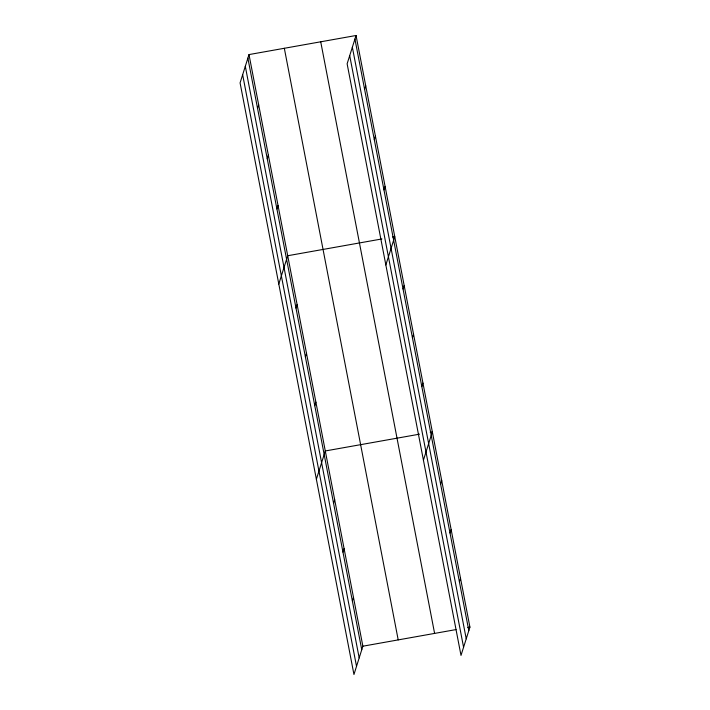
<?xml version="1.0" encoding="UTF-8"?>
<svg xmlns="http://www.w3.org/2000/svg" width="710" height="710" viewBox="0 0 710 710"><rect width="100%" height="100%" fill="white"/><g stroke="black" fill="none" stroke-linecap="round" stroke-linejoin="round"><path stroke-width="1.06" d="M248.997 54.581L240.078 82.884L353.953 674.5L362.872 646.198L248.997 54.581L356.047 35.5L469.922 627.116L461.003 655.419L347.128 63.802L356.047 35.5M257.561 108.417L258.68 104.876M267.235 158.703L268.353 155.162M276.918 208.988L278.036 205.447M278.79 284.036L287.719 255.733L381.918 238.942M364.612 89.336L365.73 85.786M295.99 308.087L297.108 304.537M305.389 356.899L306.507 353.349M374.294 139.621L375.412 136.071M314.779 405.703L315.897 402.153M383.968 189.907L385.086 186.357M316.367 479.268L325.295 450.965L419.503 434.174M385.841 264.954L394.769 236.652L392.63 237.033M333.576 503.319L334.685 499.769M403.04 289.005L404.159 285.455M342.965 552.131L344.084 548.582M412.439 337.809L413.557 334.268M352.364 600.935L353.482 597.385M421.838 386.622L422.956 383.072M423.426 460.186L432.346 431.884L430.207 432.266M440.626 484.238L441.744 480.688M450.016 533.041L451.134 529.5M459.414 581.854L460.533 578.304M362.872 646.198L456.006 629.592M467.784 627.498L469.922 627.116M354.929 39.05L468.804 630.658M352.355 47.215L466.23 638.831M349.702 55.637L463.577 647.245M320.725 41.801L434.6 633.409M284.328 48.289L398.203 639.896M247.879 58.131L361.754 649.739M245.305 66.305L359.18 657.913M242.651 74.719L356.526 666.326"/></g></svg>
